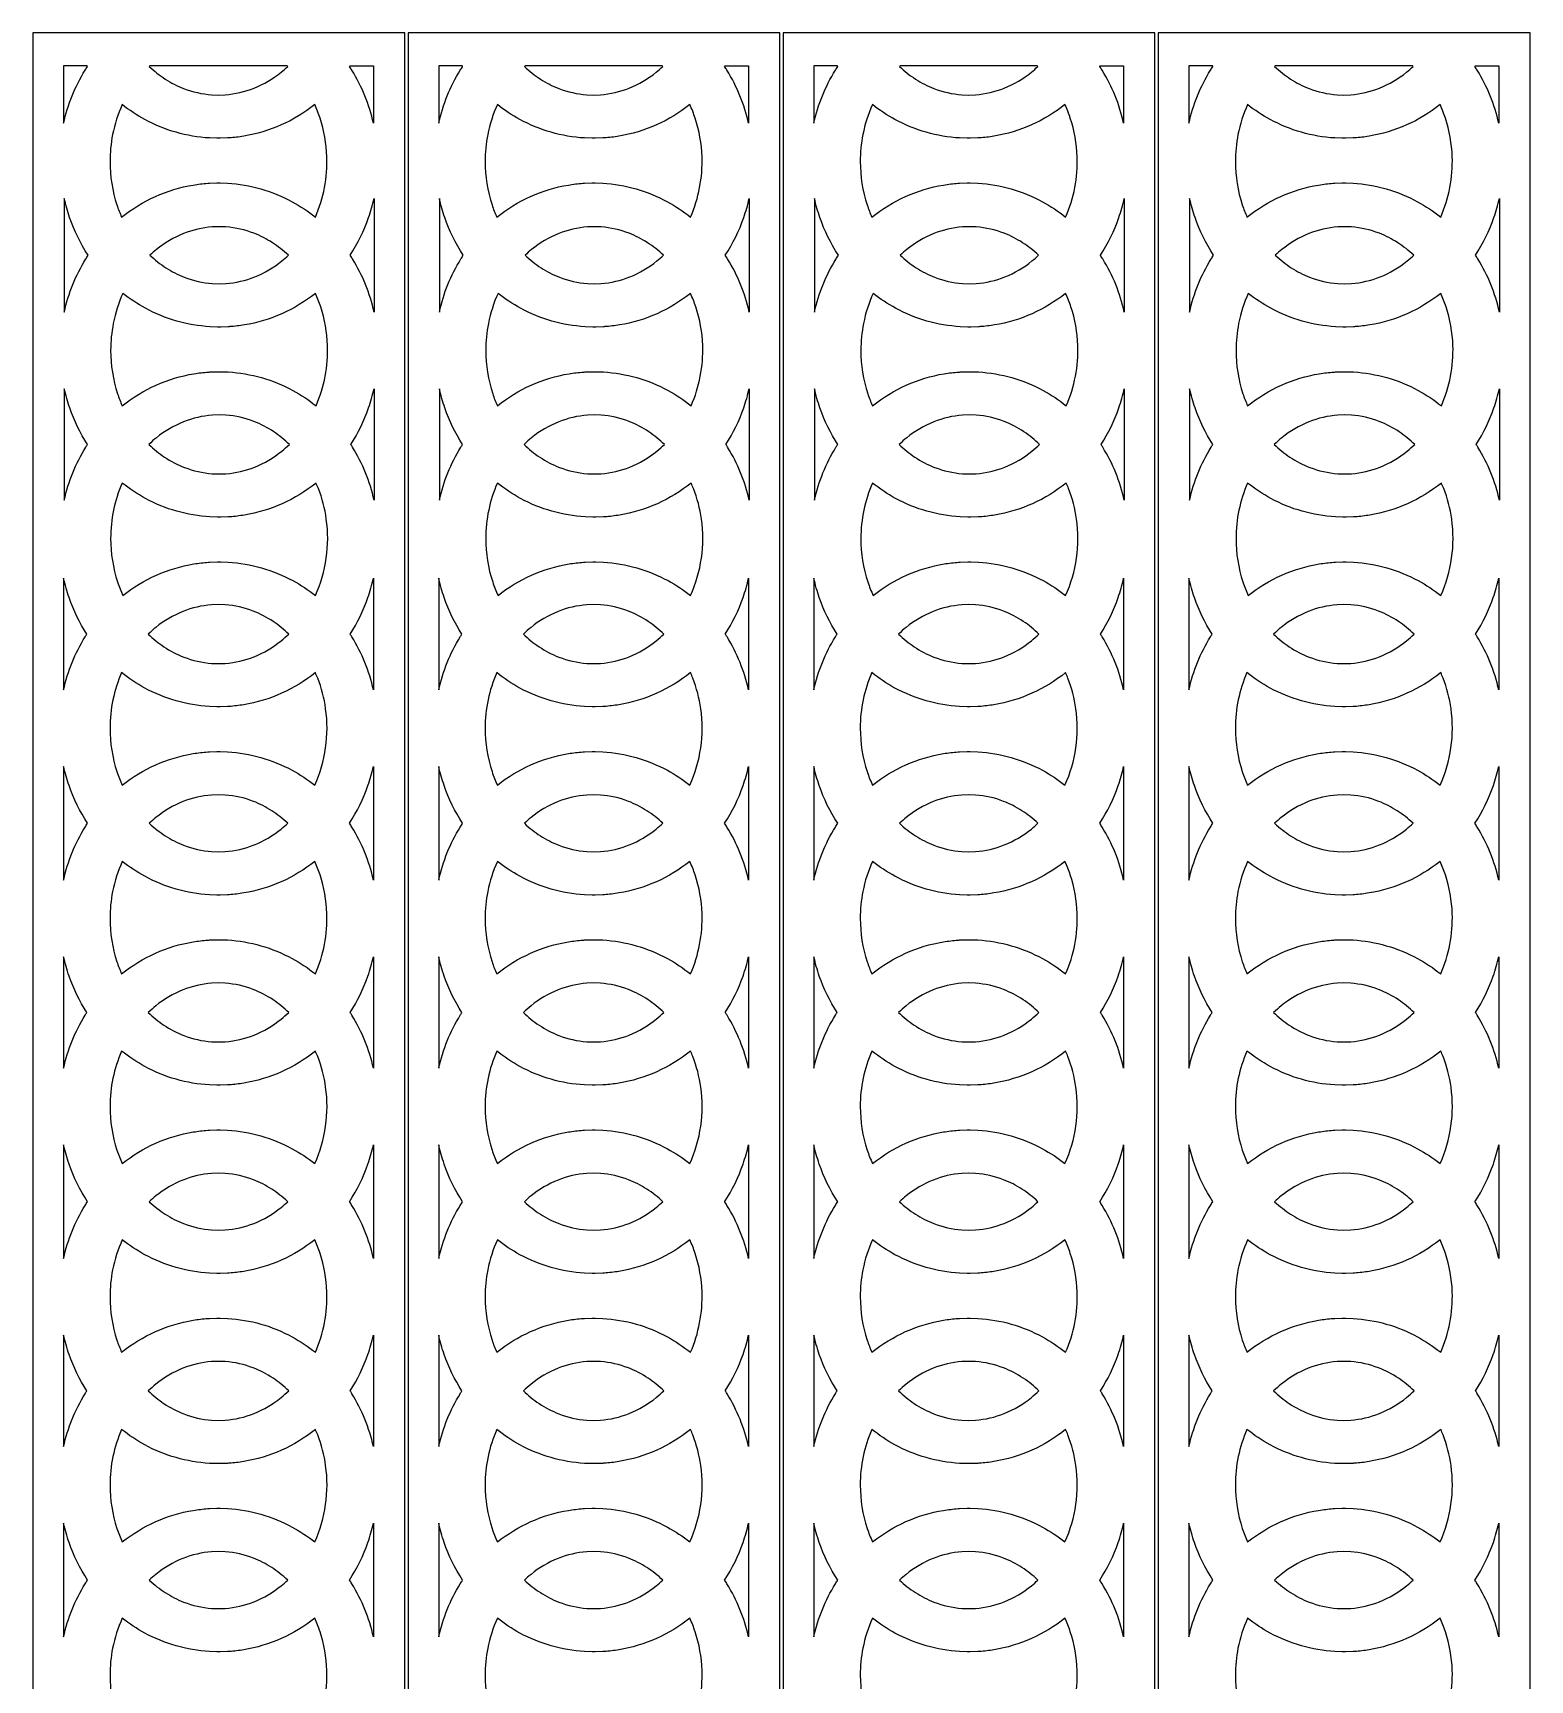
# Model space of a CAD drawing. Header units: millimetres. Extents: x -55 to 943, y -998 to 998.
# Drawn here: x -55 to 388, y 510.5 to 998 of the extents above; entities that cross this region are included whole.
import ezdxf

# ---------------------------------------------------------------- set-up
doc = ezdxf.new("R2010")
doc.units = ezdxf.units.MM
doc.layers.add('Default', color=70, linetype='Continuous')

msp = doc.modelspace()

# ---------------------------------------------------------------- linework, layer by layer
at = {"layer": 'Default'}
for points in [[(-55, -998), (55, -998), (55, 998), (-55, 998)], [(56, -998), (166, -998), (166, 998), (56, 998)], [(167, -998), (277, -998), (277, 998), (167, 998)], [(278, -998), (388, -998), (388, 998), (278, 998)]]:
    msp.add_lwpolyline(points, close=True, dxfattribs=at)
for points in [[(-38.97, 988.24), (-45.93, 988.24), (-45.93, 971.27, -0.084392), (-39.57, 986.96, -0.006852), (-38.86, 988.07, -0.001047)], [(20.19, 988.24), (-20.38, 988.24, 0.001879), (-20.57, 988.07, 0.047178), (-15.84, 984.35, 0.050474), (-10.41, 981.58, 0.07513), (-2.12, 979.7), (-0.1, 979.63), (1.92, 979.7, 0.076136), (10.42, 981.66, 0.075458), (18.43, 986.37, 0.018833), (20.38, 988.07, 0.002011)], [(45.74, 988.24), (45.74, 971.27, 0.084392), (39.37, 986.96, 0.006852), (38.67, 988.07, 0.001047), (38.78, 988.24)], [(72.03, 988.24), (65.07, 988.24), (65.07, 971.27, -0.084392), (71.43, 986.96, -0.006852), (72.14, 988.07, -0.001047)], [(131.19, 988.24), (90.62, 988.24, 0.001879), (90.43, 988.07, 0.047178), (95.16, 984.35, 0.050474), (100.59, 981.58, 0.07513), (108.88, 979.7), (110.9, 979.63), (112.92, 979.7, 0.076136), (121.42, 981.66, 0.075458), (129.43, 986.37, 0.018833), (131.38, 988.07, 0.002011)], [(156.74, 988.24), (156.74, 971.27, 0.084392), (150.37, 986.96, 0.006852), (149.67, 988.07, 0.001047), (149.78, 988.24)], [(183.03, 988.24), (176.07, 988.24), (176.07, 971.27, -0.084392), (182.43, 986.96, -0.006852), (183.14, 988.07, -0.001047)], [(242.19, 988.24), (201.62, 988.24, 0.001879), (201.43, 988.07, 0.047178), (206.16, 984.35, 0.050474), (211.59, 981.58, 0.07513), (219.88, 979.7), (221.9, 979.63), (223.92, 979.7, 0.076136), (232.42, 981.66, 0.075458), (240.43, 986.37, 0.018833), (242.38, 988.07, 0.002011)], [(267.74, 988.24), (267.74, 971.27, 0.084392), (261.37, 986.96, 0.006852), (260.67, 988.07, 0.001047), (260.78, 988.24)], [(294.03, 988.24), (287.07, 988.24), (287.07, 971.27, -0.084392), (293.43, 986.96, -0.006852), (294.14, 988.07, -0.001047)], [(353.19, 988.24), (312.62, 988.24, 0.001879), (312.43, 988.07, 0.047178), (317.16, 984.35, 0.050474), (322.59, 981.58, 0.07513), (330.88, 979.7), (332.9, 979.63), (334.92, 979.7, 0.076136), (343.42, 981.66, 0.075458), (351.43, 986.37, 0.018833), (353.38, 988.07, 0.002011)], [(378.74, 988.24), (378.74, 971.27, 0.084392), (372.37, 986.96, 0.006852), (371.67, 988.07, 0.001047), (371.78, 988.24)], [(-32.2, 959.92, 0.079612), (-30.15, 947.08, 0.025236), (-28.76, 943.49, -0.128975), (-7.57, 952.99, -0.023724), (-3.27, 953.5, -0.008807), (-2.8, 953.52), (-0.57, 953.6, -0.017464), (0.37, 953.6), (2.61, 953.52, -0.11051), (21.72, 948.04, -0.045302), (28.57, 943.49, 0.112754), (31.98, 961.38, 0.070896), (29.96, 972.78, 0.028206), (28.38, 976.79, -0.127606), (7.37, 967.44, -0.023724), (3.08, 966.93, -0.008807), (2.61, 966.91), (0.37, 966.83, -0.017464), (-0.57, 966.83), (-2.8, 966.91, -0.11051), (-21.92, 972.39, -0.043797), (-28.57, 976.79, 0.05779), (-31.43, 967.91, 0.047676)], [(78.8, 959.92, 0.079612), (80.85, 947.08, 0.025236), (82.24, 943.49, -0.128975), (103.43, 952.99, -0.023724), (107.73, 953.5, -0.008807), (108.2, 953.52), (110.43, 953.6, -0.017464), (111.37, 953.6), (113.61, 953.52, -0.11051), (132.72, 948.04, -0.045302), (139.57, 943.49, 0.112754), (142.98, 961.38, 0.070896), (140.96, 972.78, 0.028206), (139.38, 976.79, -0.127606), (118.37, 967.44, -0.023724), (114.08, 966.93, -0.008807), (113.61, 966.91), (111.37, 966.83, -0.017464), (110.43, 966.83), (108.2, 966.91, -0.11051), (89.08, 972.39, -0.043797), (82.43, 976.79, 0.05779), (79.57, 967.91, 0.047676)], [(189.8, 959.92, 0.079612), (191.85, 947.08, 0.025236), (193.24, 943.49, -0.128975), (214.43, 952.99, -0.023724), (218.73, 953.5, -0.008807), (219.2, 953.52), (221.43, 953.6, -0.017464), (222.37, 953.6), (224.61, 953.52, -0.11051), (243.72, 948.04, -0.045302), (250.57, 943.49, 0.112754), (253.98, 961.38, 0.070896), (251.96, 972.78, 0.028206), (250.38, 976.79, -0.127606), (229.37, 967.44, -0.023724), (225.08, 966.93, -0.008807), (224.61, 966.91), (222.37, 966.83, -0.017464), (221.43, 966.83), (219.2, 966.91, -0.11051), (200.08, 972.39, -0.043797), (193.43, 976.79, 0.05779), (190.57, 967.91, 0.047676)], [(300.8, 959.92, 0.079612), (302.85, 947.08, 0.025236), (304.24, 943.49, -0.128975), (325.43, 952.99, -0.023724), (329.73, 953.5, -0.008807), (330.2, 953.52), (332.43, 953.6, -0.017464), (333.37, 953.6), (335.61, 953.52, -0.11051), (354.72, 948.04, -0.045302), (361.57, 943.49, 0.112754), (364.98, 961.38, 0.070896), (362.96, 972.78, 0.028206), (361.38, 976.79, -0.127606), (340.37, 967.44, -0.023724), (336.08, 966.93, -0.008807), (335.61, 966.91), (333.37, 966.83, -0.017464), (332.43, 966.83), (330.2, 966.91, -0.11051), (311.08, 972.39, -0.043797), (304.43, 976.79, 0.05779), (301.57, 967.91, 0.047676)], [(-38.67, 932.21, -0.062037), (-44.14, 943.36, -0.027789), (-45.74, 949.01), (-45.74, 915.41, -0.084392), (-39.37, 931.1, -0.006852)], [(38.86, 932.21, 0.062037), (44.33, 943.36, 0.027789), (45.93, 949.01), (45.93, 915.41, 0.084392), (39.57, 931.1, 0.006852)], [(72.33, 932.21, -0.062037), (66.86, 943.36, -0.027789), (65.26, 949.01), (65.26, 915.41, -0.084392), (71.63, 931.1, -0.006852)], [(149.86, 932.21, 0.062037), (155.33, 943.36, 0.027789), (156.93, 949.01), (156.93, 915.41, 0.084392), (150.57, 931.1, 0.006852)], [(183.33, 932.21, -0.062037), (177.86, 943.36, -0.027789), (176.26, 949.01), (176.26, 915.41, -0.084392), (182.63, 931.1, -0.006852)], [(260.86, 932.21, 0.062037), (266.33, 943.36, 0.027789), (267.93, 949.01), (267.93, 915.41, 0.084392), (261.57, 931.1, 0.006852)], [(294.33, 932.21, -0.062037), (288.86, 943.36, -0.027789), (287.26, 949.01), (287.26, 915.41, -0.084392), (293.63, 931.1, -0.006852)], [(371.86, 932.21, 0.062037), (377.33, 943.36, 0.027789), (378.93, 949.01), (378.93, 915.41, 0.084392), (372.57, 931.1, 0.006852)], [(18.62, 930.51, 0.018833), (20.57, 932.21, 0.047178), (15.84, 935.92, 0.050474), (10.41, 938.7, 0.07513), (2.12, 940.58), (0.1, 940.65), (-1.92, 940.58, 0.076136), (-10.42, 938.62, 0.075458), (-18.43, 933.91, 0.018833), (-20.38, 932.21, 0.047178), (-15.65, 928.49, 0.050474), (-10.22, 925.72, 0.07513), (-1.92, 923.84), (0.1, 923.77), (2.12, 923.84, 0.076136), (10.61, 925.8, 0.075458)], [(129.62, 930.51, 0.018833), (131.57, 932.21, 0.047178), (126.84, 935.92, 0.050474), (121.41, 938.7, 0.07513), (113.12, 940.58), (111.1, 940.65), (109.08, 940.58, 0.076136), (100.58, 938.62, 0.075458), (92.57, 933.91, 0.018833), (90.62, 932.21, 0.047178), (95.35, 928.49, 0.050474), (100.78, 925.72, 0.07513), (109.08, 923.84), (111.1, 923.77), (113.12, 923.84, 0.076136), (121.61, 925.8, 0.075458)], [(240.62, 930.51, 0.018833), (242.57, 932.21, 0.047178), (237.84, 935.92, 0.050474), (232.41, 938.7, 0.07513), (224.12, 940.58), (222.1, 940.65), (220.08, 940.58, 0.076136), (211.58, 938.62, 0.075458), (203.57, 933.91, 0.018833), (201.62, 932.21, 0.047178), (206.35, 928.49, 0.050474), (211.78, 925.72, 0.07513), (220.08, 923.84), (222.1, 923.77), (224.12, 923.84, 0.076136), (232.61, 925.8, 0.075458)], [(351.62, 930.51, 0.018833), (353.57, 932.21, 0.047178), (348.84, 935.92, 0.050474), (343.41, 938.7, 0.07513), (335.12, 940.58), (333.1, 940.65), (331.08, 940.58, 0.076136), (322.58, 938.62, 0.075458), (314.57, 933.91, 0.018833), (312.62, 932.21, 0.047178), (317.35, 928.49, 0.050474), (322.78, 925.72, 0.07513), (331.08, 923.84), (333.1, 923.77), (335.12, 923.84, 0.076136), (343.61, 925.8, 0.075458)], [(-32.01, 904.06, 0.079612), (-29.96, 891.22, 0.025236), (-28.57, 887.63, -0.128975), (-7.37, 897.13, -0.023724), (-3.08, 897.64, -0.008807), (-2.61, 897.66), (-0.37, 897.74, -0.017464), (0.57, 897.74), (2.8, 897.66, -0.11051), (21.92, 892.18, -0.045302), (28.76, 887.63, 0.112754), (32.18, 905.52, 0.070896), (30.15, 916.92, 0.028206), (28.57, 920.93, -0.127606), (7.57, 911.58, -0.023724), (3.27, 911.07, -0.008807), (2.8, 911.05), (0.57, 910.97, -0.017464), (-0.37, 910.97), (-2.61, 911.05, -0.11051), (-21.72, 916.53, -0.043797), (-28.38, 920.93, 0.05779), (-31.23, 912.05, 0.047676)], [(78.99, 904.06, 0.079612), (81.04, 891.22, 0.025236), (82.43, 887.63, -0.128975), (103.63, 897.13, -0.023724), (107.92, 897.64, -0.008807), (108.39, 897.66), (110.63, 897.74, -0.017464), (111.57, 897.74), (113.8, 897.66, -0.11051), (132.92, 892.18, -0.045302), (139.76, 887.63, 0.112754), (143.18, 905.52, 0.070896), (141.15, 916.92, 0.028206), (139.57, 920.93, -0.127606), (118.57, 911.58, -0.023724), (114.27, 911.07, -0.008807), (113.8, 911.05), (111.57, 910.97, -0.017464), (110.63, 910.97), (108.39, 911.05, -0.11051), (89.28, 916.53, -0.043797), (82.62, 920.93, 0.05779), (79.77, 912.05, 0.047676)], [(189.99, 904.06, 0.079612), (192.04, 891.22, 0.025236), (193.43, 887.63, -0.128975), (214.63, 897.13, -0.023724), (218.92, 897.64, -0.008807), (219.39, 897.66), (221.63, 897.74, -0.017464), (222.57, 897.74), (224.8, 897.66, -0.11051), (243.92, 892.18, -0.045302), (250.76, 887.63, 0.112754), (254.18, 905.52, 0.070896), (252.15, 916.92, 0.028206), (250.57, 920.93, -0.127606), (229.57, 911.58, -0.023724), (225.27, 911.07, -0.008807), (224.8, 911.05), (222.57, 910.97, -0.017464), (221.63, 910.97), (219.39, 911.05, -0.11051), (200.28, 916.53, -0.043797), (193.62, 920.93, 0.05779), (190.77, 912.05, 0.047676)], [(300.99, 904.06, 0.079612), (303.04, 891.22, 0.025236), (304.43, 887.63, -0.128975), (325.63, 897.13, -0.023724), (329.92, 897.64, -0.008807), (330.39, 897.66), (332.63, 897.74, -0.017464), (333.57, 897.74), (335.8, 897.66, -0.11051), (354.92, 892.18, -0.045302), (361.76, 887.63, 0.112754), (365.18, 905.52, 0.070896), (363.15, 916.92, 0.028206), (361.57, 920.93, -0.127606), (340.57, 911.58, -0.023724), (336.27, 911.07, -0.008807), (335.8, 911.05), (333.57, 910.97, -0.017464), (332.63, 910.97), (330.39, 911.05, -0.11051), (311.28, 916.53, -0.043797), (304.62, 920.93, 0.05779), (301.77, 912.05, 0.047676)], [(-38.86, 876.21, -0.059874), (-44.12, 887, -0.028181), (-45.74, 892.72), (-45.74, 859.71, -0.084306), (-39.38, 875.38, -0.00514)], [(39.05, 876.21, 0.059874), (44.31, 887, 0.028181), (45.93, 892.72), (45.93, 859.71, 0.084306), (39.57, 875.38, 0.00514)], [(72.14, 876.21, -0.059874), (66.88, 887, -0.028181), (65.26, 892.72), (65.26, 859.71, -0.084306), (71.62, 875.38, -0.00514)], [(150.05, 876.21, 0.059874), (155.31, 887, 0.028181), (156.93, 892.72), (156.93, 859.71, 0.084306), (150.57, 875.38, 0.00514)], [(183.14, 876.21, -0.059874), (177.88, 887, -0.028181), (176.26, 892.72), (176.26, 859.71, -0.084306), (182.62, 875.38, -0.00514)], [(261.05, 876.21, 0.059874), (266.31, 887, 0.028181), (267.93, 892.72), (267.93, 859.71, 0.084306), (261.57, 875.38, 0.00514)], [(294.14, 876.21, -0.059874), (288.88, 887, -0.028181), (287.26, 892.72), (287.26, 859.71, -0.084306), (293.62, 875.38, -0.00514)], [(372.05, 876.21, 0.059874), (377.31, 887, 0.028181), (378.93, 892.72), (378.93, 859.71, 0.084306), (372.57, 875.38, 0.00514)], [(18.62, 874.22, 0.021942), (20.87, 876.21, 0.046204), (16.25, 879.96, 0.05459), (10.39, 883.01, 0.074917), (2.12, 884.87), (0.1, 884.94), (-1.92, 884.87, 0.076189), (-10.43, 882.91, 0.075402), (-18.43, 878.21, 0.021942), (-20.68, 876.21, 0.046204), (-16.05, 872.47, 0.05459), (-10.19, 869.42, 0.074917), (-1.92, 867.56), (0.1, 867.48), (2.12, 867.56, 0.076189), (10.62, 869.52, 0.075402)], [(129.62, 874.22, 0.021942), (131.87, 876.21, 0.046204), (127.25, 879.96, 0.05459), (121.39, 883.01, 0.074917), (113.12, 884.87), (111.1, 884.94), (109.08, 884.87, 0.076189), (100.57, 882.91, 0.075402), (92.57, 878.21, 0.021942), (90.32, 876.21, 0.046204), (94.95, 872.47, 0.05459), (100.81, 869.42, 0.074917), (109.08, 867.56), (111.1, 867.48), (113.12, 867.56, 0.076189), (121.62, 869.52, 0.075402)], [(240.62, 874.22, 0.021942), (242.87, 876.21, 0.046204), (238.25, 879.96, 0.05459), (232.39, 883.01, 0.074917), (224.12, 884.87), (222.1, 884.94), (220.08, 884.87, 0.076189), (211.57, 882.91, 0.075402), (203.57, 878.21, 0.021942), (201.32, 876.21, 0.046204), (205.95, 872.47, 0.05459), (211.81, 869.42, 0.074917), (220.08, 867.56), (222.1, 867.48), (224.12, 867.56, 0.076189), (232.62, 869.52, 0.075402)], [(351.62, 874.22, 0.021942), (353.87, 876.21, 0.046204), (349.25, 879.96, 0.05459), (343.39, 883.01, 0.074917), (335.12, 884.87), (333.1, 884.94), (331.08, 884.87, 0.076189), (322.57, 882.91, 0.075402), (314.57, 878.21, 0.021942), (312.32, 876.21, 0.046204), (316.95, 872.47, 0.05459), (322.81, 869.42, 0.074917), (331.08, 867.56), (333.1, 867.48), (335.12, 867.56, 0.076189), (343.62, 869.52, 0.075402)], [(-32.01, 848.36, 0.079683), (-29.96, 835.51, 0.028206), (-28.38, 831.5, -0.127608), (-7.37, 840.85, -0.023722), (-3.08, 841.36, -0.008807), (-2.61, 841.38), (-0.37, 841.46, -0.017464), (0.57, 841.46), (2.8, 841.38, -0.11051), (21.92, 835.9, -0.043797), (28.57, 831.5, 0.142127), (31.81, 854.12, 0.058815), (29.45, 863.16, 0.011589), (28.76, 864.8, -0.128976), (7.57, 855.3, -0.023722), (3.27, 854.79, -0.008807), (2.8, 854.76), (0.57, 854.69, -0.017464), (-0.37, 854.69), (-2.61, 854.76, -0.11051), (-21.72, 860.25, -0.045302), (-28.57, 864.8, 0.10459), (-32.01, 848.37, 0.000069)], [(78.99, 848.36, 0.079683), (81.04, 835.51, 0.028206), (82.62, 831.5, -0.127608), (103.63, 840.85, -0.023722), (107.92, 841.36, -0.008807), (108.39, 841.38), (110.63, 841.46, -0.017464), (111.57, 841.46), (113.8, 841.38, -0.11051), (132.92, 835.9, -0.043797), (139.57, 831.5, 0.142127), (142.81, 854.12, 0.058815), (140.45, 863.16, 0.011589), (139.76, 864.8, -0.128976), (118.57, 855.3, -0.023722), (114.27, 854.79, -0.008807), (113.8, 854.76), (111.57, 854.69, -0.017464), (110.63, 854.69), (108.39, 854.76, -0.11051), (89.28, 860.25, -0.045302), (82.43, 864.8, 0.10459), (78.99, 848.37, 0.000069)], [(189.99, 848.36, 0.079683), (192.04, 835.51, 0.028206), (193.62, 831.5, -0.127608), (214.63, 840.85, -0.023722), (218.92, 841.36, -0.008807), (219.39, 841.38), (221.63, 841.46, -0.017464), (222.57, 841.46), (224.8, 841.38, -0.11051), (243.92, 835.9, -0.043797), (250.57, 831.5, 0.142127), (253.81, 854.12, 0.058815), (251.45, 863.16, 0.011589), (250.76, 864.8, -0.128976), (229.57, 855.3, -0.023722), (225.27, 854.79, -0.008807), (224.8, 854.76), (222.57, 854.69, -0.017464), (221.63, 854.69), (219.39, 854.76, -0.11051), (200.28, 860.25, -0.045302), (193.43, 864.8, 0.10459), (189.99, 848.37, 0.000069)], [(300.99, 848.36, 0.079683), (303.04, 835.51, 0.028206), (304.62, 831.5, -0.127608), (325.63, 840.85, -0.023722), (329.92, 841.36, -0.008807), (330.39, 841.38), (332.63, 841.46, -0.017464), (333.57, 841.46), (335.8, 841.38, -0.11051), (354.92, 835.9, -0.043797), (361.57, 831.5, 0.142127), (364.81, 854.12, 0.058815), (362.45, 863.16, 0.011589), (361.76, 864.8, -0.128976), (340.57, 855.3, -0.023722), (336.27, 854.79, -0.008807), (335.8, 854.76), (333.57, 854.69, -0.017464), (332.63, 854.69), (330.39, 854.76, -0.11051), (311.28, 860.25, -0.045302), (304.43, 864.8, 0.10459), (300.99, 848.37, 0.000069)], [(-39.05, 820.08, -0.059874), (-44.31, 830.87, -0.028181), (-45.93, 836.59), (-45.93, 803.58, -0.084306), (-39.57, 819.25, -0.00514)], [(38.86, 820.08, 0.059874), (44.12, 830.87, 0.028181), (45.74, 836.59), (45.74, 803.58, 0.084306), (39.38, 819.25, 0.00514)], [(71.95, 820.08, -0.059874), (66.69, 830.87, -0.028181), (65.07, 836.59), (65.07, 803.58, -0.084306), (71.43, 819.25, -0.00514)], [(149.86, 820.08, 0.059874), (155.12, 830.87, 0.028181), (156.74, 836.59), (156.74, 803.58, 0.084306), (150.38, 819.25, 0.00514)], [(182.95, 820.08, -0.059874), (177.69, 830.87, -0.028181), (176.07, 836.59), (176.07, 803.58, -0.084306), (182.43, 819.25, -0.00514)], [(260.86, 820.08, 0.059874), (266.12, 830.87, 0.028181), (267.74, 836.59), (267.74, 803.58, 0.084306), (261.38, 819.25, 0.00514)], [(293.95, 820.08, -0.059874), (288.69, 830.87, -0.028181), (287.07, 836.59), (287.07, 803.58, -0.084306), (293.43, 819.25, -0.00514)], [(371.86, 820.08, 0.059874), (377.12, 830.87, 0.028181), (378.74, 836.59), (378.74, 803.58, 0.084306), (372.38, 819.25, 0.00514)], [(18.43, 818.09, 0.021942), (20.68, 820.08, 0.046204), (16.05, 823.83, 0.05459), (10.19, 826.88, 0.074917), (1.92, 828.74), (-0.1, 828.81), (-2.12, 828.74, 0.076189), (-10.62, 826.78, 0.075402), (-18.62, 822.08, 0.021942), (-20.87, 820.08, 0.046204), (-16.25, 816.34, 0.05459), (-10.39, 813.29, 0.074917), (-2.12, 811.42), (-0.1, 811.35), (1.92, 811.42, 0.076189), (10.43, 813.39, 0.075402)], [(129.43, 818.09, 0.021942), (131.68, 820.08, 0.046204), (127.05, 823.83, 0.05459), (121.19, 826.88, 0.074917), (112.92, 828.74), (110.9, 828.81), (108.88, 828.74, 0.076189), (100.38, 826.78, 0.075402), (92.38, 822.08, 0.021942), (90.13, 820.08, 0.046204), (94.75, 816.34, 0.05459), (100.61, 813.29, 0.074917), (108.88, 811.42), (110.9, 811.35), (112.92, 811.42, 0.076189), (121.43, 813.39, 0.075402)], [(240.43, 818.09, 0.021942), (242.68, 820.08, 0.046204), (238.05, 823.83, 0.05459), (232.19, 826.88, 0.074917), (223.92, 828.74), (221.9, 828.81), (219.88, 828.74, 0.076189), (211.38, 826.78, 0.075402), (203.38, 822.08, 0.021942), (201.13, 820.08, 0.046204), (205.75, 816.34, 0.05459), (211.61, 813.29, 0.074917), (219.88, 811.42), (221.9, 811.35), (223.92, 811.42, 0.076189), (232.43, 813.39, 0.075402)], [(351.43, 818.09, 0.021942), (353.68, 820.08, 0.046204), (349.05, 823.83, 0.05459), (343.19, 826.88, 0.074917), (334.92, 828.74), (332.9, 828.81), (330.88, 828.74, 0.076189), (322.38, 826.78, 0.075402), (314.38, 822.08, 0.021942), (312.13, 820.08, 0.046204), (316.75, 816.34, 0.05459), (322.61, 813.29, 0.074917), (330.88, 811.42), (332.9, 811.35), (334.92, 811.42, 0.076189), (343.43, 813.39, 0.075402)], [(-32.2, 792.23, 0.079683), (-30.15, 779.38, 0.028206), (-28.57, 775.37, -0.127608), (-7.57, 784.72, -0.023722), (-3.27, 785.22, -0.008807), (-2.8, 785.25), (-0.57, 785.33, -0.017464), (0.37, 785.33), (2.61, 785.25, -0.11051), (21.72, 779.77, -0.043797), (28.38, 775.37, 0.142127), (31.61, 797.98, 0.058815), (29.26, 807.03, 0.011589), (28.57, 808.67, -0.128976), (7.37, 799.17, -0.023722), (3.08, 798.66, -0.008807), (2.61, 798.63), (0.37, 798.56, -0.017464), (-0.57, 798.56), (-2.8, 798.63, -0.11051), (-21.92, 804.12, -0.045302), (-28.76, 808.67, 0.10459), (-32.2, 792.24, 0.000069)], [(78.8, 792.23, 0.079683), (80.85, 779.38, 0.028206), (82.43, 775.37, -0.127608), (103.43, 784.72, -0.023722), (107.73, 785.22, -0.008807), (108.2, 785.25), (110.43, 785.33, -0.017464), (111.37, 785.33), (113.61, 785.25, -0.11051), (132.72, 779.77, -0.043797), (139.38, 775.37, 0.142127), (142.61, 797.98, 0.058815), (140.26, 807.03, 0.011589), (139.57, 808.67, -0.128976), (118.37, 799.17, -0.023722), (114.08, 798.66, -0.008807), (113.61, 798.63), (111.37, 798.56, -0.017464), (110.43, 798.56), (108.2, 798.63, -0.11051), (89.08, 804.12, -0.045302), (82.24, 808.67, 0.10459), (78.8, 792.24, 0.000069)], [(189.8, 792.23, 0.079683), (191.85, 779.38, 0.028206), (193.43, 775.37, -0.127608), (214.43, 784.72, -0.023722), (218.73, 785.22, -0.008807), (219.2, 785.25), (221.43, 785.33, -0.017464), (222.37, 785.33), (224.61, 785.25, -0.11051), (243.72, 779.77, -0.043797), (250.38, 775.37, 0.142127), (253.61, 797.98, 0.058815), (251.26, 807.03, 0.011589), (250.57, 808.67, -0.128976), (229.37, 799.17, -0.023722), (225.08, 798.66, -0.008807), (224.61, 798.63), (222.37, 798.56, -0.017464), (221.43, 798.56), (219.2, 798.63, -0.11051), (200.08, 804.12, -0.045302), (193.24, 808.67, 0.10459), (189.8, 792.24, 0.000069)], [(300.8, 792.23, 0.079683), (302.85, 779.38, 0.028206), (304.43, 775.37, -0.127608), (325.43, 784.72, -0.023722), (329.73, 785.22, -0.008807), (330.2, 785.25), (332.43, 785.33, -0.017464), (333.37, 785.33), (335.61, 785.25, -0.11051), (354.72, 779.77, -0.043797), (361.38, 775.37, 0.142127), (364.61, 797.98, 0.058815), (362.26, 807.03, 0.011589), (361.57, 808.67, -0.128976), (340.37, 799.17, -0.023722), (336.08, 798.66, -0.008807), (335.61, 798.63), (333.37, 798.56, -0.017464), (332.43, 798.56), (330.2, 798.63, -0.11051), (311.08, 804.12, -0.045302), (304.24, 808.67, 0.10459), (300.8, 792.24, 0.000069)], [(-38.86, 764.09, -0.062037), (-44.33, 775.24, -0.027789), (-45.93, 780.89), (-45.93, 747.29, -0.084392), (-39.57, 762.98, -0.006852)], [(38.67, 764.09, 0.062037), (44.14, 775.24, 0.027789), (45.74, 780.89), (45.74, 747.29, 0.084392), (39.37, 762.98, 0.006852)], [(72.14, 764.09, -0.062037), (66.67, 775.24, -0.027789), (65.07, 780.89), (65.07, 747.29, -0.084392), (71.43, 762.98, -0.006852)], [(149.67, 764.09, 0.062037), (155.14, 775.24, 0.027789), (156.74, 780.89), (156.74, 747.29, 0.084392), (150.37, 762.98, 0.006852)], [(183.14, 764.09, -0.062037), (177.67, 775.24, -0.027789), (176.07, 780.89), (176.07, 747.29, -0.084392), (182.43, 762.98, -0.006852)], [(260.67, 764.09, 0.062037), (266.14, 775.24, 0.027789), (267.74, 780.89), (267.74, 747.29, 0.084392), (261.37, 762.98, 0.006852)], [(294.14, 764.09, -0.062037), (288.67, 775.24, -0.027789), (287.07, 780.89), (287.07, 747.29, -0.084392), (293.43, 762.98, -0.006852)], [(371.67, 764.09, 0.062037), (377.14, 775.24, 0.027789), (378.74, 780.89), (378.74, 747.29, 0.084392), (372.37, 762.98, 0.006852)], [(-18.62, 765.79, 0.018833), (-20.57, 764.09, 0.047178), (-15.84, 760.38, 0.050474), (-10.41, 757.6, 0.07513), (-2.12, 755.72), (-0.1, 755.65), (1.92, 755.72, 0.076136), (10.42, 757.68, 0.075458), (18.43, 762.39, 0.018833), (20.38, 764.09, 0.047178), (15.65, 767.81, 0.050474), (10.22, 770.58, 0.07513), (1.92, 772.46), (-0.1, 772.53), (-2.12, 772.46, 0.076136), (-10.61, 770.5, 0.075458)], [(92.38, 765.79, 0.018833), (90.43, 764.09, 0.047178), (95.16, 760.38, 0.050474), (100.59, 757.6, 0.07513), (108.88, 755.72), (110.9, 755.65), (112.92, 755.72, 0.076136), (121.42, 757.68, 0.075458), (129.43, 762.39, 0.018833), (131.38, 764.09, 0.047178), (126.65, 767.81, 0.050474), (121.22, 770.58, 0.07513), (112.92, 772.46), (110.9, 772.53), (108.88, 772.46, 0.076136), (100.39, 770.5, 0.075458)], [(203.38, 765.79, 0.018833), (201.43, 764.09, 0.047178), (206.16, 760.38, 0.050474), (211.59, 757.6, 0.07513), (219.88, 755.72), (221.9, 755.65), (223.92, 755.72, 0.076136), (232.42, 757.68, 0.075458), (240.43, 762.39, 0.018833), (242.38, 764.09, 0.047178), (237.65, 767.81, 0.050474), (232.22, 770.58, 0.07513), (223.92, 772.46), (221.9, 772.53), (219.88, 772.46, 0.076136), (211.39, 770.5, 0.075458)], [(314.38, 765.79, 0.018833), (312.43, 764.09, 0.047178), (317.16, 760.38, 0.050474), (322.59, 757.6, 0.07513), (330.88, 755.72), (332.9, 755.65), (334.92, 755.72, 0.076136), (343.42, 757.68, 0.075458), (351.43, 762.39, 0.018833), (353.38, 764.09, 0.047178), (348.65, 767.81, 0.050474), (343.22, 770.58, 0.07513), (334.92, 772.46), (332.9, 772.53), (330.88, 772.46, 0.076136), (322.39, 770.5, 0.075458)], [(-32.2, 735.94, 0.079612), (-30.15, 723.1, 0.025236), (-28.76, 719.51, -0.128975), (-7.57, 729.01, -0.023724), (-3.27, 729.52, -0.008807), (-2.8, 729.55), (-0.57, 729.62, -0.017464), (0.37, 729.62), (2.61, 729.55, -0.11051), (21.72, 724.06, -0.045302), (28.57, 719.51, 0.112754), (31.98, 737.4, 0.070896), (29.96, 748.8, 0.028206), (28.38, 752.81, -0.127606), (7.37, 743.46, -0.023724), (3.08, 742.96, -0.008807), (2.61, 742.93), (0.37, 742.85, -0.017464), (-0.57, 742.85), (-2.8, 742.93, -0.11051), (-21.92, 748.41, -0.043797), (-28.57, 752.81, 0.05779), (-31.43, 743.93, 0.047676)], [(78.8, 735.94, 0.079612), (80.85, 723.1, 0.025236), (82.24, 719.51, -0.128975), (103.43, 729.01, -0.023724), (107.73, 729.52, -0.008807), (108.2, 729.55), (110.43, 729.62, -0.017464), (111.37, 729.62), (113.61, 729.55, -0.11051), (132.72, 724.06, -0.045302), (139.57, 719.51, 0.112754), (142.98, 737.4, 0.070896), (140.96, 748.8, 0.028206), (139.38, 752.81, -0.127606), (118.37, 743.46, -0.023724), (114.08, 742.96, -0.008807), (113.61, 742.93), (111.37, 742.85, -0.017464), (110.43, 742.85), (108.2, 742.93, -0.11051), (89.08, 748.41, -0.043797), (82.43, 752.81, 0.05779), (79.57, 743.93, 0.047676)], [(189.8, 735.94, 0.079612), (191.85, 723.1, 0.025236), (193.24, 719.51, -0.128975), (214.43, 729.01, -0.023724), (218.73, 729.52, -0.008807), (219.2, 729.55), (221.43, 729.62, -0.017464), (222.37, 729.62), (224.61, 729.55, -0.11051), (243.72, 724.06, -0.045302), (250.57, 719.51, 0.112754), (253.98, 737.4, 0.070896), (251.96, 748.8, 0.028206), (250.38, 752.81, -0.127606), (229.37, 743.46, -0.023724), (225.08, 742.96, -0.008807), (224.61, 742.93), (222.37, 742.85, -0.017464), (221.43, 742.85), (219.2, 742.93, -0.11051), (200.08, 748.41, -0.043797), (193.43, 752.81, 0.05779), (190.57, 743.93, 0.047676)], [(300.8, 735.94, 0.079612), (302.85, 723.1, 0.025236), (304.24, 719.51, -0.128975), (325.43, 729.01, -0.023724), (329.73, 729.52, -0.008807), (330.2, 729.55), (332.43, 729.62, -0.017464), (333.37, 729.62), (335.61, 729.55, -0.11051), (354.72, 724.06, -0.045302), (361.57, 719.51, 0.112754), (364.98, 737.4, 0.070896), (362.96, 748.8, 0.028206), (361.38, 752.81, -0.127606), (340.37, 743.46, -0.023724), (336.08, 742.96, -0.008807), (335.61, 742.93), (333.37, 742.85, -0.017464), (332.43, 742.85), (330.2, 742.93, -0.11051), (311.08, 748.41, -0.043797), (304.43, 752.81, 0.05779), (301.57, 743.93, 0.047676)], [(-39.05, 708.1, -0.059874), (-44.31, 718.88, -0.028181), (-45.93, 724.6), (-45.93, 691.59, -0.084306), (-39.57, 707.27, -0.00514)], [(38.86, 708.1, 0.059874), (44.12, 718.88, 0.028181), (45.74, 724.6), (45.74, 691.59, 0.084306), (39.38, 707.27, 0.00514)], [(71.95, 708.1, -0.059874), (66.69, 718.88, -0.028181), (65.07, 724.6), (65.07, 691.59, -0.084306), (71.43, 707.27, -0.00514)], [(149.86, 708.1, 0.059874), (155.12, 718.88, 0.028181), (156.74, 724.6), (156.74, 691.59, 0.084306), (150.38, 707.27, 0.00514)], [(182.95, 708.1, -0.059874), (177.69, 718.88, -0.028181), (176.07, 724.6), (176.07, 691.59, -0.084306), (182.43, 707.27, -0.00514)], [(260.86, 708.1, 0.059874), (266.12, 718.88, 0.028181), (267.74, 724.6), (267.74, 691.59, 0.084306), (261.38, 707.27, 0.00514)], [(293.95, 708.1, -0.059874), (288.69, 718.88, -0.028181), (287.07, 724.6), (287.07, 691.59, -0.084306), (293.43, 707.27, -0.00514)], [(371.86, 708.1, 0.059874), (377.12, 718.88, 0.028181), (378.74, 724.6), (378.74, 691.59, 0.084306), (372.38, 707.27, 0.00514)], [(18.43, 706.1, 0.021942), (20.68, 708.1, 0.046204), (16.05, 711.84, 0.05459), (10.19, 714.89, 0.074917), (1.92, 716.76), (-0.1, 716.83), (-2.12, 716.76, 0.076189), (-10.62, 714.79, 0.075402), (-18.62, 710.09, 0.021942), (-20.87, 708.1, 0.046204), (-16.25, 704.35, 0.05459), (-10.39, 701.3, 0.074917), (-2.12, 699.44), (-0.1, 699.37), (1.92, 699.44, 0.076189), (10.43, 701.4, 0.075402)], [(129.43, 706.1, 0.021942), (131.68, 708.1, 0.046204), (127.05, 711.84, 0.05459), (121.19, 714.89, 0.074917), (112.92, 716.76), (110.9, 716.83), (108.88, 716.76, 0.076189), (100.38, 714.79, 0.075402), (92.38, 710.09, 0.021942), (90.13, 708.1, 0.046204), (94.75, 704.35, 0.05459), (100.61, 701.3, 0.074917), (108.88, 699.44), (110.9, 699.37), (112.92, 699.44, 0.076189), (121.43, 701.4, 0.075402)], [(240.43, 706.1, 0.021942), (242.68, 708.1, 0.046204), (238.05, 711.84, 0.05459), (232.19, 714.89, 0.074917), (223.92, 716.76), (221.9, 716.83), (219.88, 716.76, 0.076189), (211.38, 714.79, 0.075402), (203.38, 710.09, 0.021942), (201.13, 708.1, 0.046204), (205.75, 704.35, 0.05459), (211.61, 701.3, 0.074917), (219.88, 699.44), (221.9, 699.37), (223.92, 699.44, 0.076189), (232.43, 701.4, 0.075402)], [(351.43, 706.1, 0.021942), (353.68, 708.1, 0.046204), (349.05, 711.84, 0.05459), (343.19, 714.89, 0.074917), (334.92, 716.76), (332.9, 716.83), (330.88, 716.76, 0.076189), (322.38, 714.79, 0.075402), (314.38, 710.09, 0.021942), (312.13, 708.1, 0.046204), (316.75, 704.35, 0.05459), (322.61, 701.3, 0.074917), (330.88, 699.44), (332.9, 699.37), (334.92, 699.44, 0.076189), (343.43, 701.4, 0.075402)], [(-32.2, 680.24, 0.079683), (-30.15, 667.39, 0.028206), (-28.57, 663.38, -0.127608), (-7.57, 672.73, -0.023722), (-3.27, 673.24, -0.008807), (-2.8, 673.26), (-0.57, 673.34, -0.017464), (0.37, 673.34), (2.61, 673.26, -0.11051), (21.72, 667.78, -0.043797), (28.38, 663.38, 0.142127), (31.61, 686, 0.058815), (29.26, 695.04, 0.011589), (28.57, 696.68, -0.128976), (7.37, 687.18, -0.023722), (3.08, 686.67, -0.008807), (2.61, 686.65), (0.37, 686.57, -0.017464), (-0.57, 686.57), (-2.8, 686.65, -0.11051), (-21.92, 692.13, -0.045302), (-28.76, 696.68, 0.10459), (-32.2, 680.25, 0.000069)], [(78.8, 680.24, 0.079683), (80.85, 667.39, 0.028206), (82.43, 663.38, -0.127608), (103.43, 672.73, -0.023722), (107.73, 673.24, -0.008807), (108.2, 673.26), (110.43, 673.34, -0.017464), (111.37, 673.34), (113.61, 673.26, -0.11051), (132.72, 667.78, -0.043797), (139.38, 663.38, 0.142127), (142.61, 686, 0.058815), (140.26, 695.04, 0.011589), (139.57, 696.68, -0.128976), (118.37, 687.18, -0.023722), (114.08, 686.67, -0.008807), (113.61, 686.65), (111.37, 686.57, -0.017464), (110.43, 686.57), (108.2, 686.65, -0.11051), (89.08, 692.13, -0.045302), (82.24, 696.68, 0.10459), (78.8, 680.25, 0.000069)], [(189.8, 680.24, 0.079683), (191.85, 667.39, 0.028206), (193.43, 663.38, -0.127608), (214.43, 672.73, -0.023722), (218.73, 673.24, -0.008807), (219.2, 673.26), (221.43, 673.34, -0.017464), (222.37, 673.34), (224.61, 673.26, -0.11051), (243.72, 667.78, -0.043797), (250.38, 663.38, 0.142127), (253.61, 686, 0.058815), (251.26, 695.04, 0.011589), (250.57, 696.68, -0.128976), (229.37, 687.18, -0.023722), (225.08, 686.67, -0.008807), (224.61, 686.65), (222.37, 686.57, -0.017464), (221.43, 686.57), (219.2, 686.65, -0.11051), (200.08, 692.13, -0.045302), (193.24, 696.68, 0.10459), (189.8, 680.25, 0.000069)], [(300.8, 680.24, 0.079683), (302.85, 667.39, 0.028206), (304.43, 663.38, -0.127608), (325.43, 672.73, -0.023722), (329.73, 673.24, -0.008807), (330.2, 673.26), (332.43, 673.34, -0.017464), (333.37, 673.34), (335.61, 673.26, -0.11051), (354.72, 667.78, -0.043797), (361.38, 663.38, 0.142127), (364.61, 686, 0.058815), (362.26, 695.04, 0.011589), (361.57, 696.68, -0.128976), (340.37, 687.18, -0.023722), (336.08, 686.67, -0.008807), (335.61, 686.65), (333.37, 686.57, -0.017464), (332.43, 686.57), (330.2, 686.65, -0.11051), (311.08, 692.13, -0.045302), (304.24, 696.68, 0.10459), (300.8, 680.25, 0.000069)], [(-38.86, 652.1, -0.062037), (-44.33, 663.25, -0.027789), (-45.93, 668.9), (-45.93, 635.3, -0.084392), (-39.57, 650.99, -0.006852)], [(38.67, 652.1, 0.062037), (44.14, 663.25, 0.027789), (45.74, 668.9), (45.74, 635.3, 0.084392), (39.37, 650.99, 0.006852)], [(72.14, 652.1, -0.062037), (66.67, 663.25, -0.027789), (65.07, 668.9), (65.07, 635.3, -0.084392), (71.43, 650.99, -0.006852)], [(149.67, 652.1, 0.062037), (155.14, 663.25, 0.027789), (156.74, 668.9), (156.74, 635.3, 0.084392), (150.37, 650.99, 0.006852)], [(183.14, 652.1, -0.062037), (177.67, 663.25, -0.027789), (176.07, 668.9), (176.07, 635.3, -0.084392), (182.43, 650.99, -0.006852)], [(260.67, 652.1, 0.062037), (266.14, 663.25, 0.027789), (267.74, 668.9), (267.74, 635.3, 0.084392), (261.37, 650.99, 0.006852)], [(294.14, 652.1, -0.062037), (288.67, 663.25, -0.027789), (287.07, 668.9), (287.07, 635.3, -0.084392), (293.43, 650.99, -0.006852)], [(371.67, 652.1, 0.062037), (377.14, 663.25, 0.027789), (378.74, 668.9), (378.74, 635.3, 0.084392), (372.37, 650.99, 0.006852)], [(18.43, 650.4, 0.018833), (20.38, 652.1, 0.047178), (15.65, 655.82, 0.050474), (10.22, 658.59, 0.07513), (1.92, 660.47), (-0.1, 660.54), (-2.12, 660.47, 0.076136), (-10.61, 658.51, 0.075458), (-18.62, 653.8, 0.018833), (-20.57, 652.1, 0.047178), (-15.84, 648.39, 0.050474), (-10.41, 645.61, 0.07513), (-2.12, 643.73), (-0.1, 643.66), (1.92, 643.73, 0.076136), (10.42, 645.69, 0.075458)], [(129.43, 650.4, 0.018833), (131.38, 652.1, 0.047178), (126.65, 655.82, 0.050474), (121.22, 658.59, 0.07513), (112.92, 660.47), (110.9, 660.54), (108.88, 660.47, 0.076136), (100.39, 658.51, 0.075458), (92.38, 653.8, 0.018833), (90.43, 652.1, 0.047178), (95.16, 648.39, 0.050474), (100.59, 645.61, 0.07513), (108.88, 643.73), (110.9, 643.66), (112.92, 643.73, 0.076136), (121.42, 645.69, 0.075458)], [(240.43, 650.4, 0.018833), (242.38, 652.1, 0.047178), (237.65, 655.82, 0.050474), (232.22, 658.59, 0.07513), (223.92, 660.47), (221.9, 660.54), (219.88, 660.47, 0.076136), (211.39, 658.51, 0.075458), (203.38, 653.8, 0.018833), (201.43, 652.1, 0.047178), (206.16, 648.39, 0.050474), (211.59, 645.61, 0.07513), (219.88, 643.73), (221.9, 643.66), (223.92, 643.73, 0.076136), (232.42, 645.69, 0.075458)], [(351.43, 650.4, 0.018833), (353.38, 652.1, 0.047178), (348.65, 655.82, 0.050474), (343.22, 658.59, 0.07513), (334.92, 660.47), (332.9, 660.54), (330.88, 660.47, 0.076136), (322.39, 658.51, 0.075458), (314.38, 653.8, 0.018833), (312.43, 652.1, 0.047178), (317.16, 648.39, 0.050474), (322.59, 645.61, 0.07513), (330.88, 643.73), (332.9, 643.66), (334.92, 643.73, 0.076136), (343.42, 645.69, 0.075458)], [(-32.2, 623.95, 0.079612), (-30.15, 611.11, 0.025236), (-28.76, 607.52, -0.128975), (-7.57, 617.02, -0.023724), (-3.27, 617.53, -0.008807), (-2.8, 617.56), (-0.57, 617.63, -0.017464), (0.37, 617.63), (2.61, 617.56, -0.11051), (21.72, 612.07, -0.045302), (28.57, 607.52, 0.112754), (31.98, 625.41, 0.070896), (29.96, 636.81, 0.028206), (28.38, 640.83, -0.127606), (7.37, 631.47, -0.023724), (3.08, 630.97, -0.008807), (2.61, 630.94), (0.37, 630.86, -0.017464), (-0.57, 630.86), (-2.8, 630.94, -0.11051), (-21.92, 636.42, -0.043797), (-28.57, 640.83, 0.05779), (-31.43, 631.94, 0.047676)], [(78.8, 623.95, 0.079612), (80.85, 611.11, 0.025236), (82.24, 607.52, -0.128975), (103.43, 617.02, -0.023724), (107.73, 617.53, -0.008807), (108.2, 617.56), (110.43, 617.63, -0.017464), (111.37, 617.63), (113.61, 617.56, -0.11051), (132.72, 612.07, -0.045302), (139.57, 607.52, 0.112754), (142.98, 625.41, 0.070896), (140.96, 636.81, 0.028206), (139.38, 640.83, -0.127606), (118.37, 631.47, -0.023724), (114.08, 630.97, -0.008807), (113.61, 630.94), (111.37, 630.86, -0.017464), (110.43, 630.86), (108.2, 630.94, -0.11051), (89.08, 636.42, -0.043797), (82.43, 640.83, 0.05779), (79.57, 631.94, 0.047676)], [(189.8, 623.95, 0.079612), (191.85, 611.11, 0.025236), (193.24, 607.52, -0.128975), (214.43, 617.02, -0.023724), (218.73, 617.53, -0.008807), (219.2, 617.56), (221.43, 617.63, -0.017464), (222.37, 617.63), (224.61, 617.56, -0.11051), (243.72, 612.07, -0.045302), (250.57, 607.52, 0.112754), (253.98, 625.41, 0.070896), (251.96, 636.81, 0.028206), (250.38, 640.83, -0.127606), (229.37, 631.47, -0.023724), (225.08, 630.97, -0.008807), (224.61, 630.94), (222.37, 630.86, -0.017464), (221.43, 630.86), (219.2, 630.94, -0.11051), (200.08, 636.42, -0.043797), (193.43, 640.83, 0.05779), (190.57, 631.94, 0.047676)], [(300.8, 623.95, 0.079612), (302.85, 611.11, 0.025236), (304.24, 607.52, -0.128975), (325.43, 617.02, -0.023724), (329.73, 617.53, -0.008807), (330.2, 617.56), (332.43, 617.63, -0.017464), (333.37, 617.63), (335.61, 617.56, -0.11051), (354.72, 612.07, -0.045302), (361.57, 607.52, 0.112754), (364.98, 625.41, 0.070896), (362.96, 636.81, 0.028206), (361.38, 640.83, -0.127606), (340.37, 631.47, -0.023724), (336.08, 630.97, -0.008807), (335.61, 630.94), (333.37, 630.86, -0.017464), (332.43, 630.86), (330.2, 630.94, -0.11051), (311.08, 636.42, -0.043797), (304.43, 640.83, 0.05779), (301.57, 631.94, 0.047676)], [(-39.05, 596.11, -0.059874), (-44.31, 606.89, -0.028181), (-45.93, 612.61), (-45.93, 579.6, -0.084306), (-39.57, 595.28, -0.00514)], [(38.86, 596.11, 0.059874), (44.12, 606.89, 0.028181), (45.74, 612.61), (45.74, 579.6, 0.084306), (39.38, 595.28, 0.00514)], [(71.95, 596.11, -0.059874), (66.69, 606.89, -0.028181), (65.07, 612.61), (65.07, 579.6, -0.084306), (71.43, 595.28, -0.00514)], [(149.86, 596.11, 0.059874), (155.12, 606.89, 0.028181), (156.74, 612.61), (156.74, 579.6, 0.084306), (150.38, 595.28, 0.00514)], [(182.95, 596.11, -0.059874), (177.69, 606.89, -0.028181), (176.07, 612.61), (176.07, 579.6, -0.084306), (182.43, 595.28, -0.00514)], [(260.86, 596.11, 0.059874), (266.12, 606.89, 0.028181), (267.74, 612.61), (267.74, 579.6, 0.084306), (261.38, 595.28, 0.00514)], [(293.95, 596.11, -0.059874), (288.69, 606.89, -0.028181), (287.07, 612.61), (287.07, 579.6, -0.084306), (293.43, 595.28, -0.00514)], [(371.86, 596.11, 0.059874), (377.12, 606.89, 0.028181), (378.74, 612.61), (378.74, 579.6, 0.084306), (372.38, 595.28, 0.00514)], [(18.43, 594.12, 0.021942), (20.68, 596.11, 0.046204), (16.05, 599.85, 0.05459), (10.19, 602.9, 0.074917), (1.92, 604.77), (-0.1, 604.84), (-2.12, 604.77, 0.076189), (-10.62, 602.8, 0.075402), (-18.62, 598.1, 0.021942), (-20.87, 596.11, 0.046204), (-16.25, 592.36, 0.05459), (-10.39, 589.32, 0.074917), (-2.12, 587.45), (-0.1, 587.38), (1.92, 587.45, 0.076189), (10.43, 589.41, 0.075402)], [(129.43, 594.12, 0.021942), (131.68, 596.11, 0.046204), (127.05, 599.85, 0.05459), (121.19, 602.9, 0.074917), (112.92, 604.77), (110.9, 604.84), (108.88, 604.77, 0.076189), (100.38, 602.8, 0.075402), (92.38, 598.1, 0.021942), (90.13, 596.11, 0.046204), (94.75, 592.36, 0.05459), (100.61, 589.32, 0.074917), (108.88, 587.45), (110.9, 587.38), (112.92, 587.45, 0.076189), (121.43, 589.41, 0.075402)], [(240.43, 594.12, 0.021942), (242.68, 596.11, 0.046204), (238.05, 599.85, 0.05459), (232.19, 602.9, 0.074917), (223.92, 604.77), (221.9, 604.84), (219.88, 604.77, 0.076189), (211.38, 602.8, 0.075402), (203.38, 598.1, 0.021942), (201.13, 596.11, 0.046204), (205.75, 592.36, 0.05459), (211.61, 589.32, 0.074917), (219.88, 587.45), (221.9, 587.38), (223.92, 587.45, 0.076189), (232.43, 589.41, 0.075402)], [(351.43, 594.12, 0.021942), (353.68, 596.11, 0.046204), (349.05, 599.85, 0.05459), (343.19, 602.9, 0.074917), (334.92, 604.77), (332.9, 604.84), (330.88, 604.77, 0.076189), (322.38, 602.8, 0.075402), (314.38, 598.1, 0.021942), (312.13, 596.11, 0.046204), (316.75, 592.36, 0.05459), (322.61, 589.32, 0.074917), (330.88, 587.45), (332.9, 587.38), (334.92, 587.45, 0.076189), (343.43, 589.41, 0.075402)], [(-32.2, 568.25, 0.079683), (-30.15, 555.4, 0.028206), (-28.57, 551.39, -0.127608), (-7.57, 560.74, -0.023722), (-3.27, 561.25, -0.008807), (-2.8, 561.27), (-0.57, 561.35, -0.017464), (0.37, 561.35), (2.61, 561.27, -0.11051), (21.72, 555.79, -0.043797), (28.38, 551.39, 0.142127), (31.61, 574.01, 0.058815), (29.26, 583.05, 0.011589), (28.57, 584.7, -0.128976), (7.37, 575.19, -0.023722), (3.08, 574.68, -0.008807), (2.61, 574.66), (0.37, 574.58, -0.017464), (-0.57, 574.58), (-2.8, 574.66, -0.11051), (-21.92, 580.14, -0.045302), (-28.76, 584.7, 0.10459), (-32.2, 568.26, 0.000069)], [(78.8, 568.25, 0.079683), (80.85, 555.4, 0.028206), (82.43, 551.39, -0.127608), (103.43, 560.74, -0.023722), (107.73, 561.25, -0.008807), (108.2, 561.27), (110.43, 561.35, -0.017464), (111.37, 561.35), (113.61, 561.27, -0.11051), (132.72, 555.79, -0.043797), (139.38, 551.39, 0.142127), (142.61, 574.01, 0.058815), (140.26, 583.05, 0.011589), (139.57, 584.7, -0.128976), (118.37, 575.19, -0.023722), (114.08, 574.68, -0.008807), (113.61, 574.66), (111.37, 574.58, -0.017464), (110.43, 574.58), (108.2, 574.66, -0.11051), (89.08, 580.14, -0.045302), (82.24, 584.7, 0.10459), (78.8, 568.26, 0.000069)], [(189.8, 568.25, 0.079683), (191.85, 555.4, 0.028206), (193.43, 551.39, -0.127608), (214.43, 560.74, -0.023722), (218.73, 561.25, -0.008807), (219.2, 561.27), (221.43, 561.35, -0.017464), (222.37, 561.35), (224.61, 561.27, -0.11051), (243.72, 555.79, -0.043797), (250.38, 551.39, 0.142127), (253.61, 574.01, 0.058815), (251.26, 583.05, 0.011589), (250.57, 584.7, -0.128976), (229.37, 575.19, -0.023722), (225.08, 574.68, -0.008807), (224.61, 574.66), (222.37, 574.58, -0.017464), (221.43, 574.58), (219.2, 574.66, -0.11051), (200.08, 580.14, -0.045302), (193.24, 584.7, 0.10459), (189.8, 568.26, 0.000069)], [(300.8, 568.25, 0.079683), (302.85, 555.4, 0.028206), (304.43, 551.39, -0.127608), (325.43, 560.74, -0.023722), (329.73, 561.25, -0.008807), (330.2, 561.27), (332.43, 561.35, -0.017464), (333.37, 561.35), (335.61, 561.27, -0.11051), (354.72, 555.79, -0.043797), (361.38, 551.39, 0.142127), (364.61, 574.01, 0.058815), (362.26, 583.05, 0.011589), (361.57, 584.7, -0.128976), (340.37, 575.19, -0.023722), (336.08, 574.68, -0.008807), (335.61, 574.66), (333.37, 574.58, -0.017464), (332.43, 574.58), (330.2, 574.66, -0.11051), (311.08, 580.14, -0.045302), (304.24, 584.7, 0.10459), (300.8, 568.26, 0.000069)], [(-38.86, 540.11, -0.062037), (-44.33, 551.26, -0.027789), (-45.93, 556.91), (-45.93, 523.31, -0.084392), (-39.57, 539, -0.006852)], [(38.67, 540.11, 0.062037), (44.14, 551.26, 0.027789), (45.74, 556.91), (45.74, 523.31, 0.084392), (39.37, 539, 0.006852)], [(72.14, 540.11, -0.062037), (66.67, 551.26, -0.027789), (65.07, 556.91), (65.07, 523.31, -0.084392), (71.43, 539, -0.006852)], [(149.67, 540.11, 0.062037), (155.14, 551.26, 0.027789), (156.74, 556.91), (156.74, 523.31, 0.084392), (150.37, 539, 0.006852)], [(183.14, 540.11, -0.062037), (177.67, 551.26, -0.027789), (176.07, 556.91), (176.07, 523.31, -0.084392), (182.43, 539, -0.006852)], [(260.67, 540.11, 0.062037), (266.14, 551.26, 0.027789), (267.74, 556.91), (267.74, 523.31, 0.084392), (261.37, 539, 0.006852)], [(294.14, 540.11, -0.062037), (288.67, 551.26, -0.027789), (287.07, 556.91), (287.07, 523.31, -0.084392), (293.43, 539, -0.006852)], [(371.67, 540.11, 0.062037), (377.14, 551.26, 0.027789), (378.74, 556.91), (378.74, 523.31, 0.084392), (372.37, 539, 0.006852)], [(18.43, 538.41, 0.018833), (20.38, 540.11, 0.047178), (15.65, 543.83, 0.050474), (10.22, 546.6, 0.07513), (1.92, 548.48), (-0.1, 548.55), (-2.12, 548.48, 0.076136), (-10.61, 546.52, 0.075458), (-18.62, 541.81, 0.018833), (-20.57, 540.11, 0.047178), (-15.84, 536.4, 0.050474), (-10.41, 533.62, 0.07513), (-2.12, 531.74), (-0.1, 531.67), (1.92, 531.74, 0.076136), (10.42, 533.7, 0.075458)], [(129.43, 538.41, 0.018833), (131.38, 540.11, 0.047178), (126.65, 543.83, 0.050474), (121.22, 546.6, 0.07513), (112.92, 548.48), (110.9, 548.55), (108.88, 548.48, 0.076136), (100.39, 546.52, 0.075458), (92.38, 541.81, 0.018833), (90.43, 540.11, 0.047178), (95.16, 536.4, 0.050474), (100.59, 533.62, 0.07513), (108.88, 531.74), (110.9, 531.67), (112.92, 531.74, 0.076136), (121.42, 533.7, 0.075458)], [(240.43, 538.41, 0.018833), (242.38, 540.11, 0.047178), (237.65, 543.83, 0.050474), (232.22, 546.6, 0.07513), (223.92, 548.48), (221.9, 548.55), (219.88, 548.48, 0.076136), (211.39, 546.52, 0.075458), (203.38, 541.81, 0.018833), (201.43, 540.11, 0.047178), (206.16, 536.4, 0.050474), (211.59, 533.62, 0.07513), (219.88, 531.74), (221.9, 531.67), (223.92, 531.74, 0.076136), (232.42, 533.7, 0.075458)], [(351.43, 538.41, 0.018833), (353.38, 540.11, 0.047178), (348.65, 543.83, 0.050474), (343.22, 546.6, 0.07513), (334.92, 548.48), (332.9, 548.55), (330.88, 548.48, 0.076136), (322.39, 546.52, 0.075458), (314.38, 541.81, 0.018833), (312.43, 540.11, 0.047178), (317.16, 536.4, 0.050474), (322.59, 533.62, 0.07513), (330.88, 531.74), (332.9, 531.67), (334.92, 531.74, 0.076136), (343.42, 533.7, 0.075458)], [(-32.2, 511.96, 0.079612), (-30.15, 499.12, 0.025236), (-28.76, 495.53, -0.128975), (-7.57, 505.04, -0.023724), (-3.27, 505.54, -0.008807), (-2.8, 505.57), (-0.57, 505.65, -0.017464), (0.37, 505.65), (2.61, 505.57, -0.11051), (21.72, 500.09, -0.045302), (28.57, 495.53, 0.112754), (31.98, 513.42, 0.070896), (29.96, 524.82, 0.028206), (28.38, 528.84, -0.127606), (7.37, 519.48, -0.023724), (3.08, 518.98, -0.008807), (2.61, 518.95), (0.37, 518.87, -0.017464), (-0.57, 518.87), (-2.8, 518.95, -0.11051), (-21.92, 524.44, -0.043797), (-28.57, 528.84, 0.05779), (-31.43, 519.95, 0.047676)], [(78.8, 511.96, 0.079612), (80.85, 499.12, 0.025236), (82.24, 495.53, -0.128975), (103.43, 505.04, -0.023724), (107.73, 505.54, -0.008807), (108.2, 505.57), (110.43, 505.65, -0.017464), (111.37, 505.65), (113.61, 505.57, -0.11051), (132.72, 500.09, -0.045302), (139.57, 495.53, 0.112754), (142.98, 513.42, 0.070896), (140.96, 524.82, 0.028206), (139.38, 528.84, -0.127606), (118.37, 519.48, -0.023724), (114.08, 518.98, -0.008807), (113.61, 518.95), (111.37, 518.87, -0.017464), (110.43, 518.87), (108.2, 518.95, -0.11051), (89.08, 524.44, -0.043797), (82.43, 528.84, 0.05779), (79.57, 519.95, 0.047676)], [(189.8, 511.96, 0.079612), (191.85, 499.12, 0.025236), (193.24, 495.53, -0.128975), (214.43, 505.04, -0.023724), (218.73, 505.54, -0.008807), (219.2, 505.57), (221.43, 505.65, -0.017464), (222.37, 505.65), (224.61, 505.57, -0.11051), (243.72, 500.09, -0.045302), (250.57, 495.53, 0.112754), (253.98, 513.42, 0.070896), (251.96, 524.82, 0.028206), (250.38, 528.84, -0.127606), (229.37, 519.48, -0.023724), (225.08, 518.98, -0.008807), (224.61, 518.95), (222.37, 518.87, -0.017464), (221.43, 518.87), (219.2, 518.95, -0.11051), (200.08, 524.44, -0.043797), (193.43, 528.84, 0.05779), (190.57, 519.95, 0.047676)], [(300.8, 511.96, 0.079612), (302.85, 499.12, 0.025236), (304.24, 495.53, -0.128975), (325.43, 505.04, -0.023724), (329.73, 505.54, -0.008807), (330.2, 505.57), (332.43, 505.65, -0.017464), (333.37, 505.65), (335.61, 505.57, -0.11051), (354.72, 500.09, -0.045302), (361.57, 495.53, 0.112754), (364.98, 513.42, 0.070896), (362.96, 524.82, 0.028206), (361.38, 528.84, -0.127606), (340.37, 519.48, -0.023724), (336.08, 518.98, -0.008807), (335.61, 518.95), (333.37, 518.87, -0.017464), (332.43, 518.87), (330.2, 518.95, -0.11051), (311.08, 524.44, -0.043797), (304.43, 528.84, 0.05779), (301.57, 519.95, 0.047676)]]:
    msp.add_lwpolyline(points, format="xyb", close=True, dxfattribs=at)

doc.saveas('drawing.dxf')
